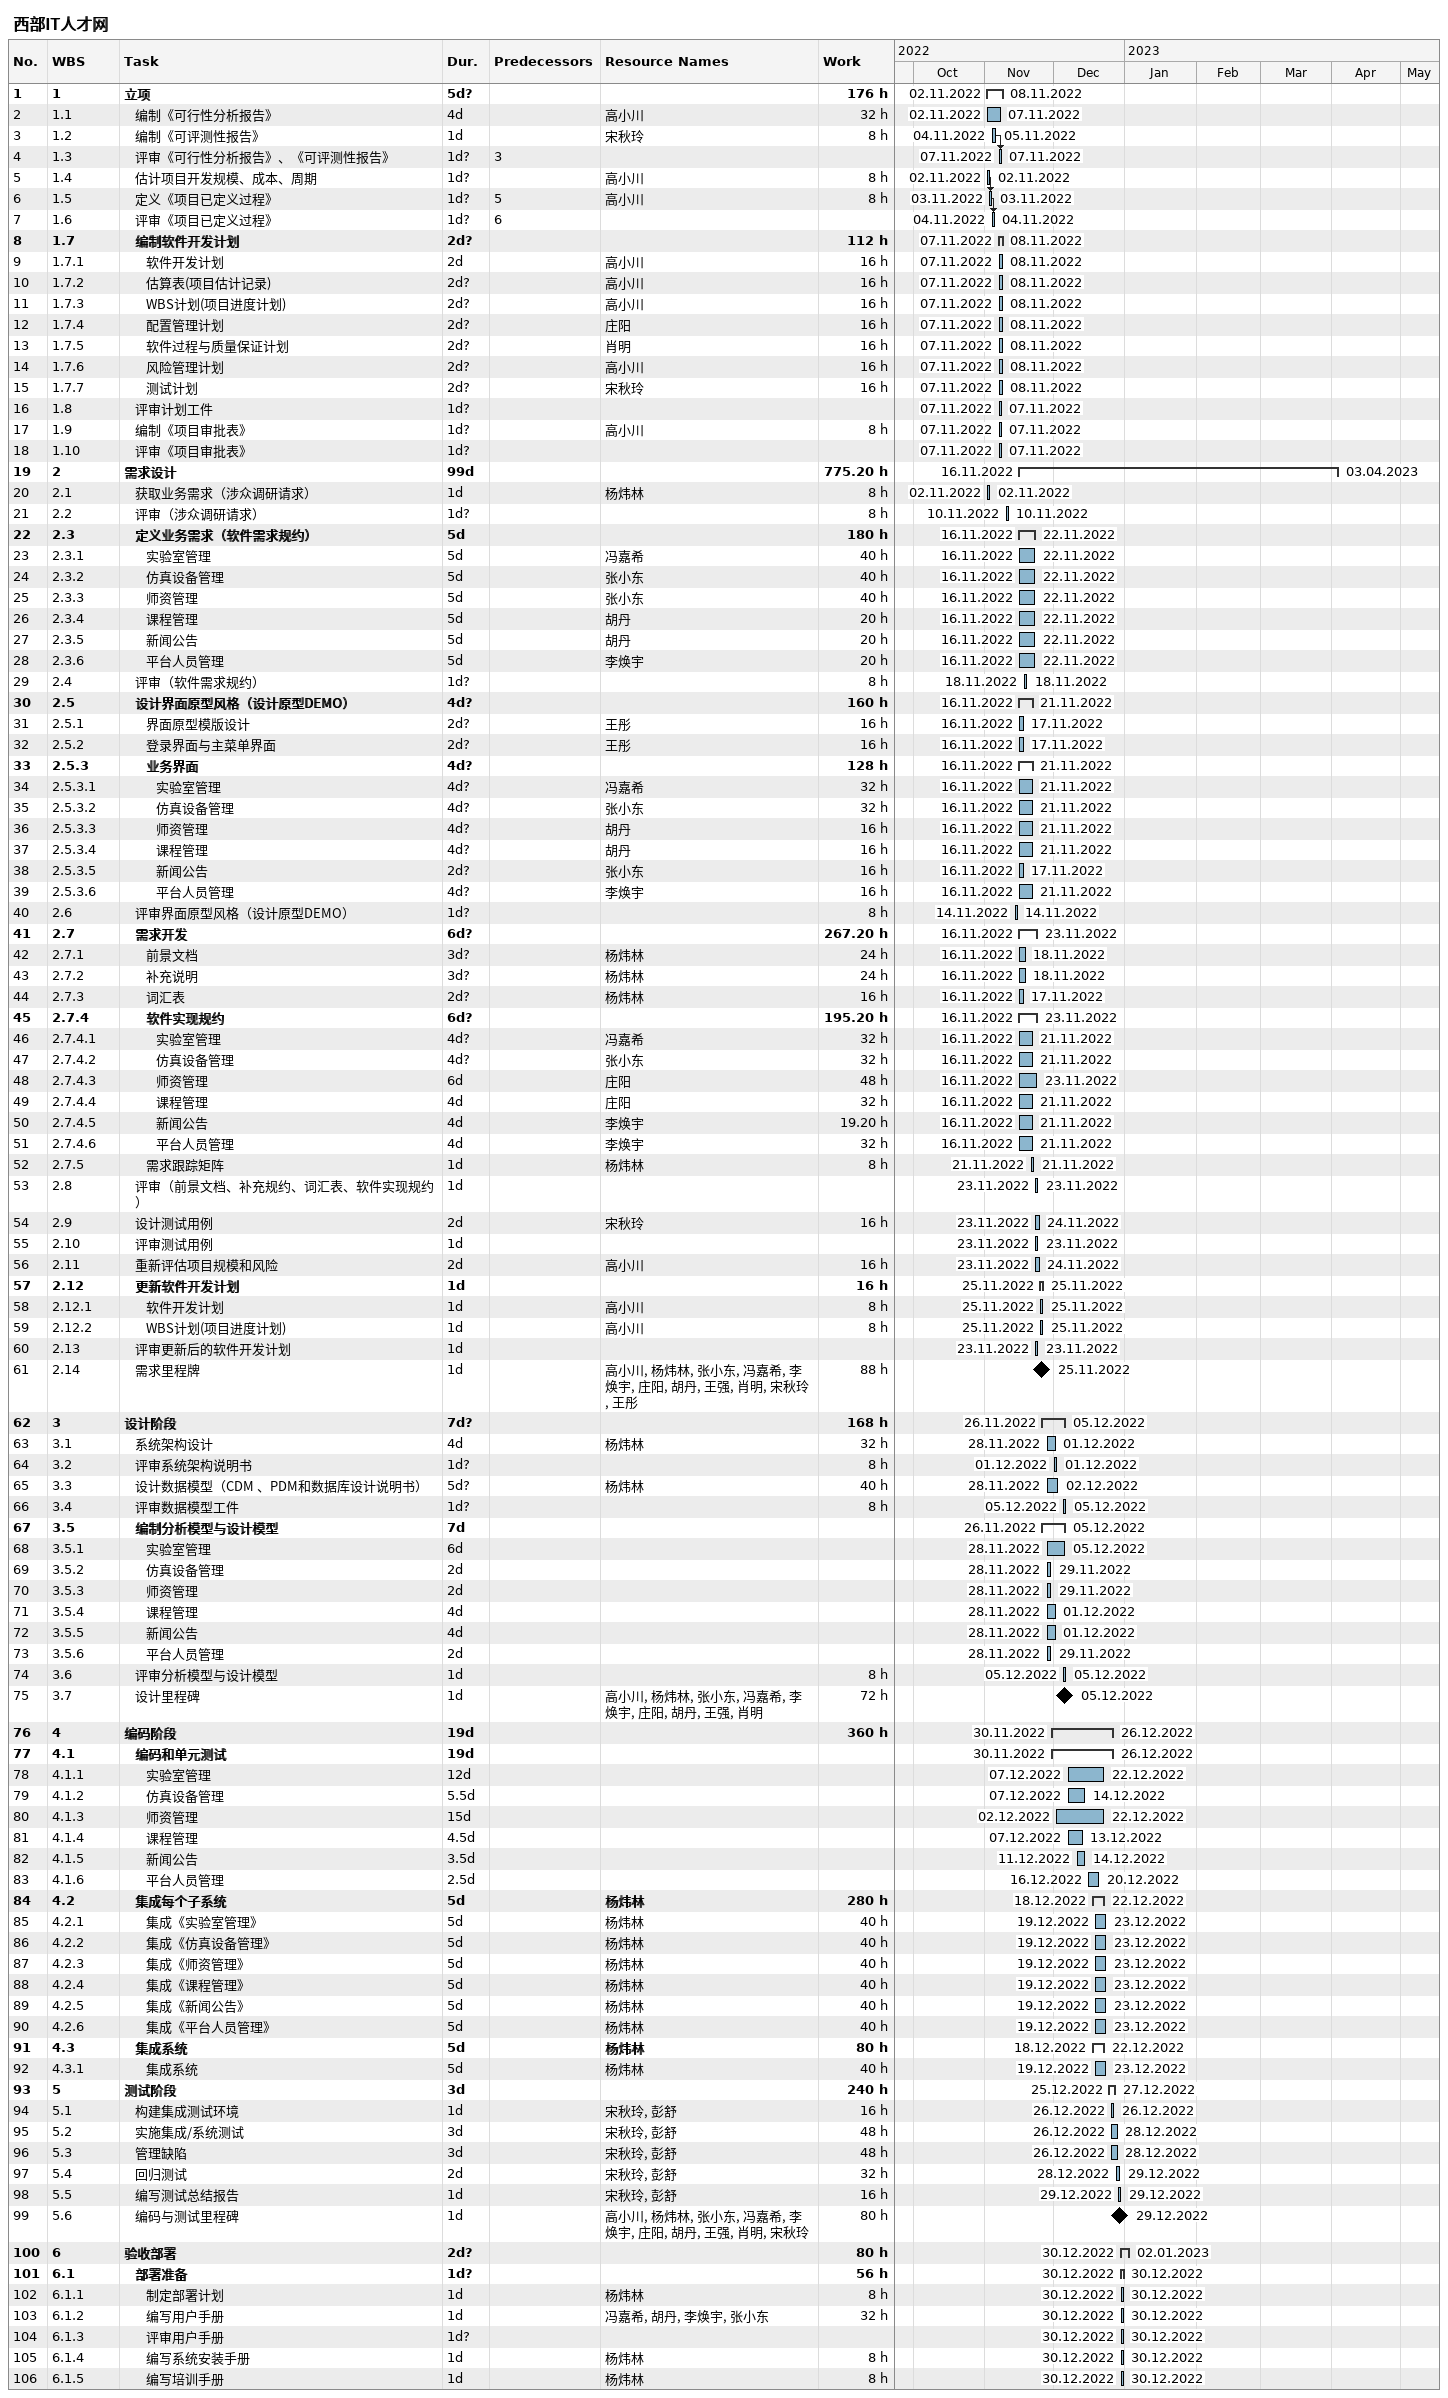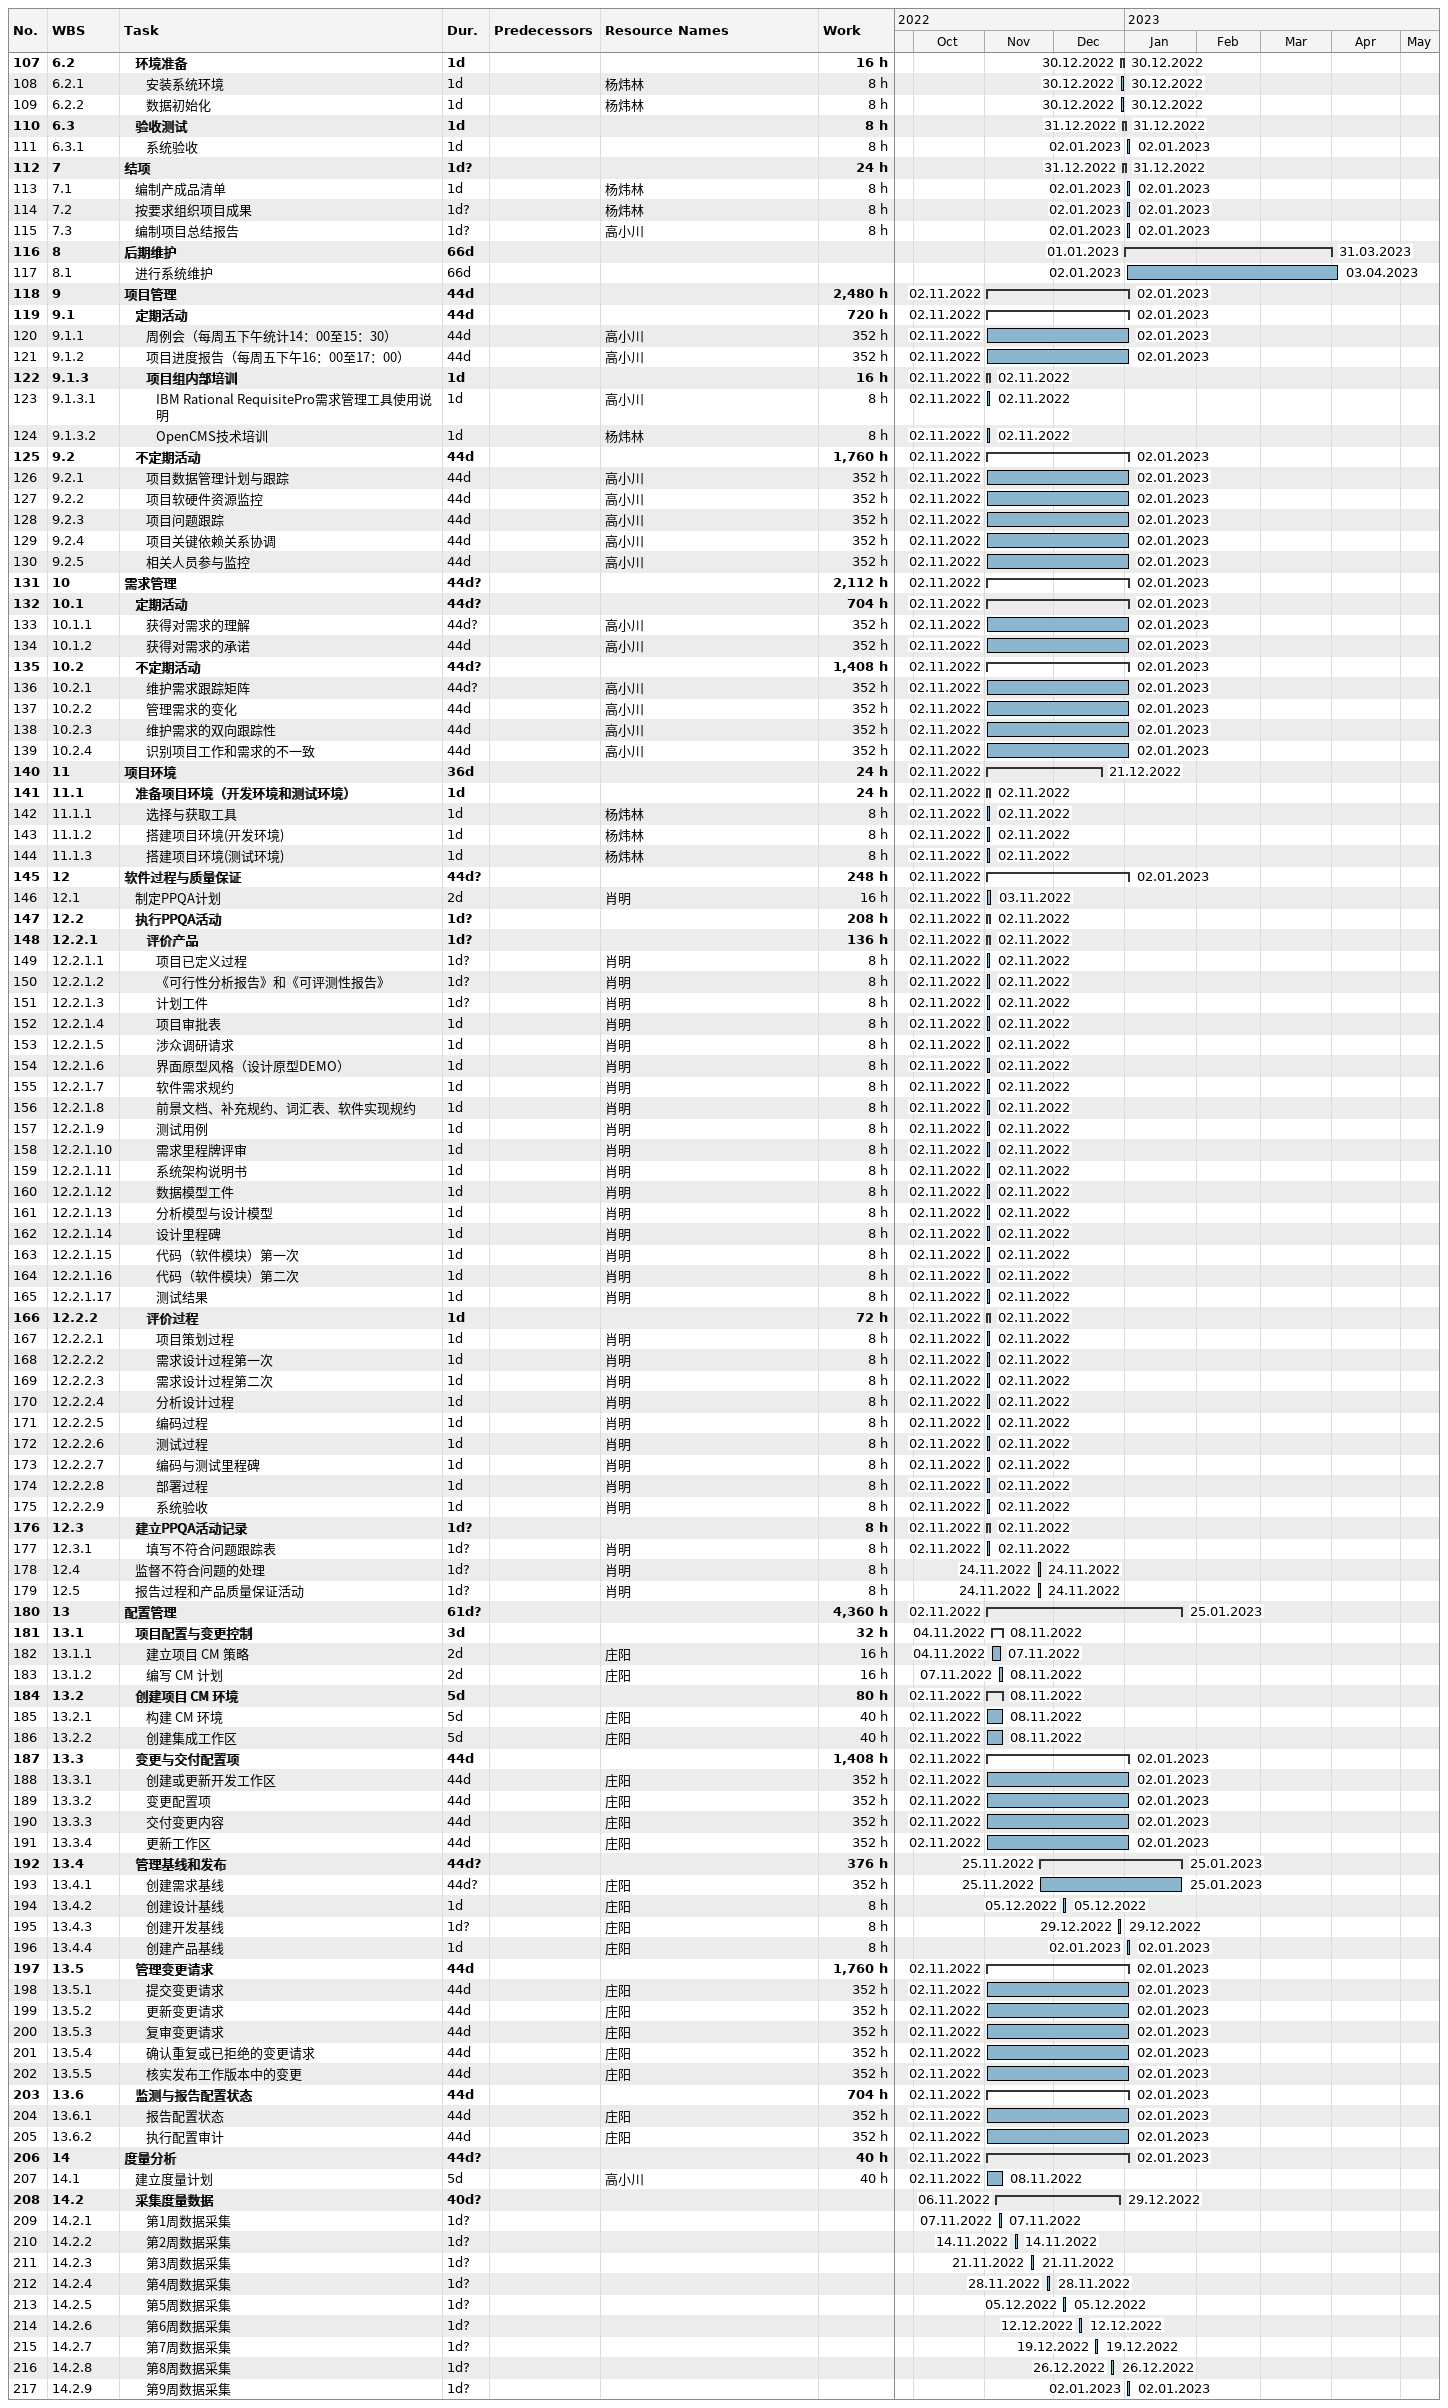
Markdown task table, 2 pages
西部IT人才网

| ID | WBS | Task | Duration | Start | Finish | Predecessors | Resources | Work (h) |
|---|---|---|---|---|---|---|---|---|
| 1 | 1 | **立项** | 5d? | 2022-11-02 | 2022-11-08 |  |  | 176 |
| 2 | 1.1 | 编制《可行性分析报告》 | 4d | 2022-11-02 | 2022-11-07 |  | 高小川 | 32 |
| 3 | 1.2 | 编制《可评测性报告》 | 1d | 2022-11-04 | 2022-11-05 |  | 宋秋玲 | 8 |
| 4 | 1.3 | 评审《可行性分析报告》、《可评测性报告》 | 1d? | 2022-11-07 | 2022-11-07 | 3 |  |  |
| 5 | 1.4 | 估计项目开发规模、成本、周期 | 1d? | 2022-11-02 | 2022-11-02 |  | 高小川 | 8 |
| 6 | 1.5 | 定义《项目已定义过程》 | 1d? | 2022-11-03 | 2022-11-03 | 5 | 高小川 | 8 |
| 7 | 1.6 | 评审《项目已定义过程》 | 1d? | 2022-11-04 | 2022-11-04 | 6 |  |  |
| 8 | 1.7 | **编制软件开发计划** | 2d? | 2022-11-07 | 2022-11-08 |  |  | 112 |
| 9 | 1.7.1 | 软件开发计划 | 2d | 2022-11-07 | 2022-11-08 |  | 高小川 | 16 |
| 10 | 1.7.2 | 估算表(项目估计记录) | 2d? | 2022-11-07 | 2022-11-08 |  | 高小川 | 16 |
| 11 | 1.7.3 | WBS计划(项目进度计划) | 2d? | 2022-11-07 | 2022-11-08 |  | 高小川 | 16 |
| 12 | 1.7.4 | 配置管理计划 | 2d? | 2022-11-07 | 2022-11-08 |  | 庄阳 | 16 |
| 13 | 1.7.5 | 软件过程与质量保证计划 | 2d? | 2022-11-07 | 2022-11-08 |  | 肖明 | 16 |
| 14 | 1.7.6 | 风险管理计划 | 2d? | 2022-11-07 | 2022-11-08 |  | 高小川 | 16 |
| 15 | 1.7.7 | 测试计划 | 2d? | 2022-11-07 | 2022-11-08 |  | 宋秋玲 | 16 |
| 16 | 1.8 | 评审计划工件 | 1d? | 2022-11-07 | 2022-11-07 |  |  |  |
| 17 | 1.9 | 编制《项目审批表》 | 1d? | 2022-11-07 | 2022-11-07 |  | 高小川 | 8 |
| 18 | 1.10 | 评审《项目审批表》 | 1d? | 2022-11-07 | 2022-11-07 |  |  |  |
| 19 | 2 | **需求设计** | 99d | 2022-11-16 | 2023-04-03 |  |  | 775.20 |
| 20 | 2.1 | 获取业务需求（涉众调研请求） | 1d | 2022-11-02 | 2022-11-02 |  | 杨炜林 | 8 |
| 21 | 2.2 | 评审（涉众调研请求） | 1d? | 2022-11-10 | 2022-11-10 |  |  | 8 |
| 22 | 2.3 | **定义业务需求（软件需求规约）** | 5d | 2022-11-16 | 2022-11-22 |  |  | 180 |
| 23 | 2.3.1 | 实验室管理 | 5d | 2022-11-16 | 2022-11-22 |  | 冯嘉希 | 40 |
| 24 | 2.3.2 | 仿真设备管理 | 5d | 2022-11-16 | 2022-11-22 |  | 张小东 | 40 |
| 25 | 2.3.3 | 师资管理 | 5d | 2022-11-16 | 2022-11-22 |  | 张小东 | 40 |
| 26 | 2.3.4 | 课程管理 | 5d | 2022-11-16 | 2022-11-22 |  | 胡丹 | 20 |
| 27 | 2.3.5 | 新闻公告 | 5d | 2022-11-16 | 2022-11-22 |  | 胡丹 | 20 |
| 28 | 2.3.6 | 平台人员管理 | 5d | 2022-11-16 | 2022-11-22 |  | 李焕宇 | 20 |
| 29 | 2.4 | 评审（软件需求规约） | 1d? | 2022-11-18 | 2022-11-18 |  |  | 8 |
| 30 | 2.5 | **设计界面原型风格（设计原型DEMO）** | 4d? | 2022-11-16 | 2022-11-21 |  |  | 160 |
| 31 | 2.5.1 | 界面原型模版设计 | 2d? | 2022-11-16 | 2022-11-17 |  | 王彤 | 16 |
| 32 | 2.5.2 | 登录界面与主菜单界面 | 2d? | 2022-11-16 | 2022-11-17 |  | 王彤 | 16 |
| 33 | 2.5.3 | **业务界面** | 4d? | 2022-11-16 | 2022-11-21 |  |  | 128 |
| 34 | 2.5.3.1 | 实验室管理 | 4d? | 2022-11-16 | 2022-11-21 |  | 冯嘉希 | 32 |
| 35 | 2.5.3.2 | 仿真设备管理 | 4d? | 2022-11-16 | 2022-11-21 |  | 张小东 | 32 |
| 36 | 2.5.3.3 | 师资管理 | 4d? | 2022-11-16 | 2022-11-21 |  | 胡丹 | 16 |
| 37 | 2.5.3.4 | 课程管理 | 4d? | 2022-11-16 | 2022-11-21 |  | 胡丹 | 16 |
| 38 | 2.5.3.5 | 新闻公告 | 2d? | 2022-11-16 | 2022-11-17 |  | 张小东 | 16 |
| 39 | 2.5.3.6 | 平台人员管理 | 4d? | 2022-11-16 | 2022-11-21 |  | 李焕宇 | 16 |
| 40 | 2.6 | 评审界面原型风格（设计原型DEMO） | 1d? | 2022-11-14 | 2022-11-14 |  |  | 8 |
| 41 | 2.7 | **需求开发** | 6d? | 2022-11-16 | 2022-11-23 |  |  | 267.20 |
| 42 | 2.7.1 | 前景文档 | 3d? | 2022-11-16 | 2022-11-18 |  | 杨炜林 | 24 |
| 43 | 2.7.2 | 补充说明 | 3d? | 2022-11-16 | 2022-11-18 |  | 杨炜林 | 24 |
| 44 | 2.7.3 | 词汇表 | 2d? | 2022-11-16 | 2022-11-17 |  | 杨炜林 | 16 |
| 45 | 2.7.4 | **软件实现规约** | 6d? | 2022-11-16 | 2022-11-23 |  |  | 195.20 |
| 46 | 2.7.4.1 | 实验室管理 | 4d? | 2022-11-16 | 2022-11-21 |  | 冯嘉希 | 32 |
| 47 | 2.7.4.2 | 仿真设备管理 | 4d? | 2022-11-16 | 2022-11-21 |  | 张小东 | 32 |
| 48 | 2.7.4.3 | 师资管理 | 6d | 2022-11-16 | 2022-11-23 |  | 庄阳 | 48 |
| 49 | 2.7.4.4 | 课程管理 | 4d | 2022-11-16 | 2022-11-21 |  | 庄阳 | 32 |
| 50 | 2.7.4.5 | 新闻公告 | 4d | 2022-11-16 | 2022-11-21 |  | 李焕宇 | 19.20 |
| 51 | 2.7.4.6 | 平台人员管理 | 4d | 2022-11-16 | 2022-11-21 |  | 李焕宇 | 32 |
| 52 | 2.7.5 | 需求跟踪矩阵 | 1d | 2022-11-21 | 2022-11-21 |  | 杨炜林 | 8 |
| 53 | 2.8 | 评审（前景文档、补充规约、词汇表、软件实现规约） | 1d | 2022-11-23 | 2022-11-23 |  |  |  |
| 54 | 2.9 | 设计测试用例 | 2d | 2022-11-23 | 2022-11-24 |  | 宋秋玲 | 16 |
| 55 | 2.10 | 评审测试用例 | 1d | 2022-11-23 | 2022-11-23 |  |  |  |
| 56 | 2.11 | 重新评估项目规模和风险 | 2d | 2022-11-23 | 2022-11-24 |  | 高小川 | 16 |
| 57 | 2.12 | **更新软件开发计划** | 1d | 2022-11-25 | 2022-11-25 |  |  | 16 |
| 58 | 2.12.1 | 软件开发计划 | 1d | 2022-11-25 | 2022-11-25 |  | 高小川 | 8 |
| 59 | 2.12.2 | WBS计划(项目进度计划) | 1d | 2022-11-25 | 2022-11-25 |  | 高小川 | 8 |
| 60 | 2.13 | 评审更新后的软件开发计划 | 1d | 2022-11-23 | 2022-11-23 |  |  |  |
| 61 | 2.14 | 需求里程牌 | 1d | 2022-11-25 | 2022-11-25 |  | 高小川, 杨炜林, 张小东, 冯嘉希, 李焕宇, 庄阳, 胡丹, 王强, 肖明, 宋秋玲, 王彤 | 88 |
| 62 | 3 | **设计阶段** | 7d? | 2022-11-26 | 2022-12-05 |  |  | 168 |
| 63 | 3.1 | 系统架构设计 | 4d | 2022-11-28 | 2022-12-01 |  | 杨炜林 | 32 |
| 64 | 3.2 | 评审系统架构说明书 | 1d? | 2022-12-01 | 2022-12-01 |  |  | 8 |
| 65 | 3.3 | 设计数据模型（CDM 、PDM和数据库设计说明书） | 5d? | 2022-11-28 | 2022-12-02 |  | 杨炜林 | 40 |
| 66 | 3.4 | 评审数据模型工件 | 1d? | 2022-12-05 | 2022-12-05 |  |  | 8 |
| 67 | 3.5 | **编制分析模型与设计模型** | 7d | 2022-11-26 | 2022-12-05 |  |  |  |
| 68 | 3.5.1 | 实验室管理 | 6d | 2022-11-28 | 2022-12-05 |  |  |  |
| 69 | 3.5.2 | 仿真设备管理 | 2d | 2022-11-28 | 2022-11-29 |  |  |  |
| 70 | 3.5.3 | 师资管理 | 2d | 2022-11-28 | 2022-11-29 |  |  |  |
| 71 | 3.5.4 | 课程管理 | 4d | 2022-11-28 | 2022-12-01 |  |  |  |
| 72 | 3.5.5 | 新闻公告 | 4d | 2022-11-28 | 2022-12-01 |  |  |  |
| 73 | 3.5.6 | 平台人员管理 | 2d | 2022-11-28 | 2022-11-29 |  |  |  |
| 74 | 3.6 | 评审分析模型与设计模型 | 1d | 2022-12-05 | 2022-12-05 |  |  | 8 |
| 75 | 3.7 | 设计里程碑 | 1d | 2022-12-05 | 2022-12-05 |  | 高小川, 杨炜林, 张小东, 冯嘉希, 李焕宇, 庄阳, 胡丹, 王强, 肖明 | 72 |
| 76 | 4 | **编码阶段** | 19d | 2022-11-30 | 2022-12-26 |  |  | 360 |
| 77 | 4.1 | **编码和单元测试** | 19d | 2022-11-30 | 2022-12-26 |  |  |  |
| 78 | 4.1.1 | 实验室管理 | 12d | 2022-12-07 | 2022-12-22 |  |  |  |
| 79 | 4.1.2 | 仿真设备管理 | 5.5d | 2022-12-07 | 2022-12-14 |  |  |  |
| 80 | 4.1.3 | 师资管理 | 15d | 2022-12-02 | 2022-12-22 |  |  |  |
| 81 | 4.1.4 | 课程管理 | 4.5d | 2022-12-07 | 2022-12-13 |  |  |  |
| 82 | 4.1.5 | 新闻公告 | 3.5d | 2022-12-11 | 2022-12-14 |  |  |  |
| 83 | 4.1.6 | 平台人员管理 | 2.5d | 2022-12-16 | 2022-12-20 |  |  |  |
| 84 | 4.2 | **集成每个子系统** | 5d | 2022-12-18 | 2022-12-22 |  | 杨炜林 | 280 |
| 85 | 4.2.1 | 集成《实验室管理》 | 5d | 2022-12-19 | 2022-12-23 |  | 杨炜林 | 40 |
| 86 | 4.2.2 | 集成《仿真设备管理》 | 5d | 2022-12-19 | 2022-12-23 |  | 杨炜林 | 40 |
| 87 | 4.2.3 | 集成《师资管理》 | 5d | 2022-12-19 | 2022-12-23 |  | 杨炜林 | 40 |
| 88 | 4.2.4 | 集成《课程管理》 | 5d | 2022-12-19 | 2022-12-23 |  | 杨炜林 | 40 |
| 89 | 4.2.5 | 集成《新闻公告》 | 5d | 2022-12-19 | 2022-12-23 |  | 杨炜林 | 40 |
| 90 | 4.2.6 | 集成《平台人员管理》 | 5d | 2022-12-19 | 2022-12-23 |  | 杨炜林 | 40 |
| 91 | 4.3 | **集成系统** | 5d | 2022-12-18 | 2022-12-22 |  | 杨炜林 | 80 |
| 92 | 4.3.1 | 集成系统 | 5d | 2022-12-19 | 2022-12-23 |  | 杨炜林 | 40 |
| 93 | 5 | **测试阶段** | 3d | 2022-12-25 | 2022-12-27 |  |  | 240 |
| 94 | 5.1 | 构建集成测试环境 | 1d | 2022-12-26 | 2022-12-26 |  | 宋秋玲, 彭舒 | 16 |
| 95 | 5.2 | 实施集成/系统测试 | 3d | 2022-12-26 | 2022-12-28 |  | 宋秋玲, 彭舒 | 48 |
| 96 | 5.3 | 管理缺陷 | 3d | 2022-12-26 | 2022-12-28 |  | 宋秋玲, 彭舒 | 48 |
| 97 | 5.4 | 回归测试 | 2d | 2022-12-28 | 2022-12-29 |  | 宋秋玲, 彭舒 | 32 |
| 98 | 5.5 | 编写测试总结报告 | 1d | 2022-12-29 | 2022-12-29 |  | 宋秋玲, 彭舒 | 16 |
| 99 | 5.6 | 编码与测试里程碑 | 1d | 2022-12-29 | 2022-12-29 |  | 高小川, 杨炜林, 张小东, 冯嘉希, 李焕宇, 庄阳, 胡丹, 王强, 肖明, 宋秋玲 | 80 |
| 100 | 6 | **验收部署** | 2d? | 2022-12-30 | 2023-01-02 |  |  | 80 |
| 101 | 6.1 | **部署准备** | 1d? | 2022-12-30 | 2022-12-30 |  |  | 56 |
| 102 | 6.1.1 | 制定部署计划 | 1d | 2022-12-30 | 2022-12-30 |  | 杨炜林 | 8 |
| 103 | 6.1.2 | 编写用户手册 | 1d | 2022-12-30 | 2022-12-30 |  | 冯嘉希, 胡丹, 李焕宇, 张小东 | 32 |
| 104 | 6.1.3 | 评审用户手册 | 1d? | 2022-12-30 | 2022-12-30 |  |  |  |
| 105 | 6.1.4 | 编写系统安装手册 | 1d | 2022-12-30 | 2022-12-30 |  | 杨炜林 | 8 |
| 106 | 6.1.5 | 编写培训手册 | 1d | 2022-12-30 | 2022-12-30 |  | 杨炜林 | 8 |
| 107 | 6.2 | **环境准备** | 1d | 2022-12-30 | 2022-12-30 |  |  | 16 |
| 108 | 6.2.1 | 安装系统环境 | 1d | 2022-12-30 | 2022-12-30 |  | 杨炜林 | 8 |
| 109 | 6.2.2 | 数据初始化 | 1d | 2022-12-30 | 2022-12-30 |  | 杨炜林 | 8 |
| 110 | 6.3 | **验收测试** | 1d | 2022-12-31 | 2022-12-31 |  |  | 8 |
| 111 | 6.3.1 | 系统验收 | 1d | 2023-01-02 | 2023-01-02 |  |  | 8 |
| 112 | 7 | **结项** | 1d? | 2022-12-31 | 2022-12-31 |  |  | 24 |
| 113 | 7.1 | 编制产成品清单 | 1d | 2023-01-02 | 2023-01-02 |  | 杨炜林 | 8 |
| 114 | 7.2 | 按要求组织项目成果 | 1d? | 2023-01-02 | 2023-01-02 |  | 杨炜林 | 8 |
| 115 | 7.3 | 编制项目总结报告 | 1d? | 2023-01-02 | 2023-01-02 |  | 高小川 | 8 |
| 116 | 8 | **后期维护** | 66d | 2023-01-01 | 2023-03-31 |  |  |  |
| 117 | 8.1 | 进行系统维护 | 66d | 2023-01-02 | 2023-04-03 |  |  |  |
| 118 | 9 | **项目管理** | 44d | 2022-11-02 | 2023-01-02 |  |  | 2480 |
| 119 | 9.1 | **定期活动** | 44d | 2022-11-02 | 2023-01-02 |  |  | 720 |
| 120 | 9.1.1 | 周例会（每周五下午统计14：00至15：30） | 44d | 2022-11-02 | 2023-01-02 |  | 高小川 | 352 |
| 121 | 9.1.2 | 项目进度报告（每周五下午16：00至17：00） | 44d | 2022-11-02 | 2023-01-02 |  | 高小川 | 352 |
| 122 | 9.1.3 | **项目组内部培训** | 1d | 2022-11-02 | 2022-11-02 |  |  | 16 |
| 123 | 9.1.3.1 | IBM Rational RequisitePro需求管理工具使用说明 | 1d | 2022-11-02 | 2022-11-02 |  | 高小川 | 8 |
| 124 | 9.1.3.2 | OpenCMS技术培训 | 1d | 2022-11-02 | 2022-11-02 |  | 杨炜林 | 8 |
| 125 | 9.2 | **不定期活动** | 44d | 2022-11-02 | 2023-01-02 |  |  | 1760 |
| 126 | 9.2.1 | 项目数据管理计划与跟踪 | 44d | 2022-11-02 | 2023-01-02 |  | 高小川 | 352 |
| 127 | 9.2.2 | 项目软硬件资源监控 | 44d | 2022-11-02 | 2023-01-02 |  | 高小川 | 352 |
| 128 | 9.2.3 | 项目问题跟踪 | 44d | 2022-11-02 | 2023-01-02 |  | 高小川 | 352 |
| 129 | 9.2.4 | 项目关键依赖关系协调 | 44d | 2022-11-02 | 2023-01-02 |  | 高小川 | 352 |
| 130 | 9.2.5 | 相关人员参与监控 | 44d | 2022-11-02 | 2023-01-02 |  | 高小川 | 352 |
| 131 | 10 | **需求管理** | 44d? | 2022-11-02 | 2023-01-02 |  |  | 2112 |
| 132 | 10.1 | **定期活动** | 44d? | 2022-11-02 | 2023-01-02 |  |  | 704 |
| 133 | 10.1.1 | 获得对需求的理解 | 44d? | 2022-11-02 | 2023-01-02 |  | 高小川 | 352 |
| 134 | 10.1.2 | 获得对需求的承诺 | 44d | 2022-11-02 | 2023-01-02 |  | 高小川 | 352 |
| 135 | 10.2 | **不定期活动** | 44d? | 2022-11-02 | 2023-01-02 |  |  | 1408 |
| 136 | 10.2.1 | 维护需求跟踪矩阵 | 44d? | 2022-11-02 | 2023-01-02 |  | 高小川 | 352 |
| 137 | 10.2.2 | 管理需求的变化 | 44d | 2022-11-02 | 2023-01-02 |  | 高小川 | 352 |
| 138 | 10.2.3 | 维护需求的双向跟踪性 | 44d | 2022-11-02 | 2023-01-02 |  | 高小川 | 352 |
| 139 | 10.2.4 | 识别项目工作和需求的不一致 | 44d | 2022-11-02 | 2023-01-02 |  | 高小川 | 352 |
| 140 | 11 | **项目环境** | 36d | 2022-11-02 | 2022-12-21 |  |  | 24 |
| 141 | 11.1 | **准备项目环境（开发环境和测试环境）** | 1d | 2022-11-02 | 2022-11-02 |  |  | 24 |
| 142 | 11.1.1 | 选择与获取工具 | 1d | 2022-11-02 | 2022-11-02 |  | 杨炜林 | 8 |
| 143 | 11.1.2 | 搭建项目环境(开发环境) | 1d | 2022-11-02 | 2022-11-02 |  | 杨炜林 | 8 |
| 144 | 11.1.3 | 搭建项目环境(测试环境) | 1d | 2022-11-02 | 2022-11-02 |  | 杨炜林 | 8 |
| 145 | 12 | **软件过程与质量保证** | 44d? | 2022-11-02 | 2023-01-02 |  |  | 248 |
| 146 | 12.1 | 制定PPQA计划 | 2d | 2022-11-02 | 2022-11-03 |  | 肖明 | 16 |
| 147 | 12.2 | **执行PPQA活动** | 1d? | 2022-11-02 | 2022-11-02 |  |  | 208 |
| 148 | 12.2.1 | **评价产品** | 1d? | 2022-11-02 | 2022-11-02 |  |  | 136 |
| 149 | 12.2.1.1 | 项目已定义过程 | 1d? | 2022-11-02 | 2022-11-02 |  | 肖明 | 8 |
| 150 | 12.2.1.2 | 《可行性分析报告》和《可评测性报告》 | 1d? | 2022-11-02 | 2022-11-02 |  | 肖明 | 8 |
| 151 | 12.2.1.3 | 计划工件 | 1d? | 2022-11-02 | 2022-11-02 |  | 肖明 | 8 |
| 152 | 12.2.1.4 | 项目审批表 | 1d | 2022-11-02 | 2022-11-02 |  | 肖明 | 8 |
| 153 | 12.2.1.5 | 涉众调研请求 | 1d | 2022-11-02 | 2022-11-02 |  | 肖明 | 8 |
| 154 | 12.2.1.6 | 界面原型风格（设计原型DEMO） | 1d | 2022-11-02 | 2022-11-02 |  | 肖明 | 8 |
| 155 | 12.2.1.7 | 软件需求规约 | 1d | 2022-11-02 | 2022-11-02 |  | 肖明 | 8 |
| 156 | 12.2.1.8 | 前景文档、补充规约、词汇表、软件实现规约 | 1d | 2022-11-02 | 2022-11-02 |  | 肖明 | 8 |
| 157 | 12.2.1.9 | 测试用例 | 1d | 2022-11-02 | 2022-11-02 |  | 肖明 | 8 |
| 158 | 12.2.1.10 | 需求里程牌评审 | 1d | 2022-11-02 | 2022-11-02 |  | 肖明 | 8 |
| 159 | 12.2.1.11 | 系统架构说明书 | 1d | 2022-11-02 | 2022-11-02 |  | 肖明 | 8 |
| 160 | 12.2.1.12 | 数据模型工件 | 1d | 2022-11-02 | 2022-11-02 |  | 肖明 | 8 |
| 161 | 12.2.1.13 | 分析模型与设计模型 | 1d | 2022-11-02 | 2022-11-02 |  | 肖明 | 8 |
| 162 | 12.2.1.14 | 设计里程碑 | 1d | 2022-11-02 | 2022-11-02 |  | 肖明 | 8 |
| 163 | 12.2.1.15 | 代码（软件模块）第一次 | 1d | 2022-11-02 | 2022-11-02 |  | 肖明 | 8 |
| 164 | 12.2.1.16 | 代码（软件模块）第二次 | 1d | 2022-11-02 | 2022-11-02 |  | 肖明 | 8 |
| 165 | 12.2.1.17 | 测试结果 | 1d | 2022-11-02 | 2022-11-02 |  | 肖明 | 8 |
| 166 | 12.2.2 | **评价过程** | 1d | 2022-11-02 | 2022-11-02 |  |  | 72 |
| 167 | 12.2.2.1 | 项目策划过程 | 1d | 2022-11-02 | 2022-11-02 |  | 肖明 | 8 |
| 168 | 12.2.2.2 | 需求设计过程第一次 | 1d | 2022-11-02 | 2022-11-02 |  | 肖明 | 8 |
| 169 | 12.2.2.3 | 需求设计过程第二次 | 1d | 2022-11-02 | 2022-11-02 |  | 肖明 | 8 |
| 170 | 12.2.2.4 | 分析设计过程 | 1d | 2022-11-02 | 2022-11-02 |  | 肖明 | 8 |
| 171 | 12.2.2.5 | 编码过程 | 1d | 2022-11-02 | 2022-11-02 |  | 肖明 | 8 |
| 172 | 12.2.2.6 | 测试过程 | 1d | 2022-11-02 | 2022-11-02 |  | 肖明 | 8 |
| 173 | 12.2.2.7 | 编码与测试里程碑 | 1d | 2022-11-02 | 2022-11-02 |  | 肖明 | 8 |
| 174 | 12.2.2.8 | 部署过程 | 1d | 2022-11-02 | 2022-11-02 |  | 肖明 | 8 |
| 175 | 12.2.2.9 | 系统验收 | 1d | 2022-11-02 | 2022-11-02 |  | 肖明 | 8 |
| 176 | 12.3 | **建立PPQA活动记录** | 1d? | 2022-11-02 | 2022-11-02 |  |  | 8 |
| 177 | 12.3.1 | 填写不符合问题跟踪表 | 1d? | 2022-11-02 | 2022-11-02 |  | 肖明 | 8 |
| 178 | 12.4 | 监督不符合问题的处理 | 1d? | 2022-11-24 | 2022-11-24 |  | 肖明 | 8 |
| 179 | 12.5 | 报告过程和产品质量保证活动 | 1d? | 2022-11-24 | 2022-11-24 |  | 肖明 | 8 |
| 180 | 13 | **配置管理** | 61d? | 2022-11-02 | 2023-01-25 |  |  | 4360 |
| 181 | 13.1 | **项目配置与变更控制** | 3d | 2022-11-04 | 2022-11-08 |  |  | 32 |
| 182 | 13.1.1 | 建立项目 CM 策略 | 2d | 2022-11-04 | 2022-11-07 |  | 庄阳 | 16 |
| 183 | 13.1.2 | 编写 CM 计划 | 2d | 2022-11-07 | 2022-11-08 |  | 庄阳 | 16 |
| 184 | 13.2 | **创建项目 CM 环境** | 5d | 2022-11-02 | 2022-11-08 |  |  | 80 |
| 185 | 13.2.1 | 构建 CM 环境 | 5d | 2022-11-02 | 2022-11-08 |  | 庄阳 | 40 |
| 186 | 13.2.2 | 创建集成工作区 | 5d | 2022-11-02 | 2022-11-08 |  | 庄阳 | 40 |
| 187 | 13.3 | **变更与交付配置项** | 44d | 2022-11-02 | 2023-01-02 |  |  | 1408 |
| 188 | 13.3.1 | 创建或更新开发工作区 | 44d | 2022-11-02 | 2023-01-02 |  | 庄阳 | 352 |
| 189 | 13.3.2 | 变更配置项 | 44d | 2022-11-02 | 2023-01-02 |  | 庄阳 | 352 |
| 190 | 13.3.3 | 交付变更内容 | 44d | 2022-11-02 | 2023-01-02 |  | 庄阳 | 352 |
| 191 | 13.3.4 | 更新工作区 | 44d | 2022-11-02 | 2023-01-02 |  | 庄阳 | 352 |
| 192 | 13.4 | **管理基线和发布** | 44d? | 2022-11-25 | 2023-01-25 |  |  | 376 |
| 193 | 13.4.1 | 创建需求基线 | 44d? | 2022-11-25 | 2023-01-25 |  | 庄阳 | 352 |
| 194 | 13.4.2 | 创建设计基线 | 1d | 2022-12-05 | 2022-12-05 |  | 庄阳 | 8 |
| 195 | 13.4.3 | 创建开发基线 | 1d? | 2022-12-29 | 2022-12-29 |  | 庄阳 | 8 |
| 196 | 13.4.4 | 创建产品基线 | 1d | 2023-01-02 | 2023-01-02 |  | 庄阳 | 8 |
| 197 | 13.5 | **管理变更请求** | 44d | 2022-11-02 | 2023-01-02 |  |  | 1760 |
| 198 | 13.5.1 | 提交变更请求 | 44d | 2022-11-02 | 2023-01-02 |  | 庄阳 | 352 |
| 199 | 13.5.2 | 更新变更请求 | 44d | 2022-11-02 | 2023-01-02 |  | 庄阳 | 352 |
| 200 | 13.5.3 | 复审变更请求 | 44d | 2022-11-02 | 2023-01-02 |  | 庄阳 | 352 |
| 201 | 13.5.4 | 确认重复或已拒绝的变更请求 | 44d | 2022-11-02 | 2023-01-02 |  | 庄阳 | 352 |
| 202 | 13.5.5 | 核实发布工作版本中的变更 | 44d | 2022-11-02 | 2023-01-02 |  | 庄阳 | 352 |
| 203 | 13.6 | **监测与报告配置状态** | 44d | 2022-11-02 | 2023-01-02 |  |  | 704 |
| 204 | 13.6.1 | 报告配置状态 | 44d | 2022-11-02 | 2023-01-02 |  | 庄阳 | 352 |
| 205 | 13.6.2 | 执行配置审计 | 44d | 2022-11-02 | 2023-01-02 |  | 庄阳 | 352 |
| 206 | 14 | **度量分析** | 44d? | 2022-11-02 | 2023-01-02 |  |  | 40 |
| 207 | 14.1 | 建立度量计划 | 5d | 2022-11-02 | 2022-11-08 |  | 高小川 | 40 |
| 208 | 14.2 | **采集度量数据** | 40d? | 2022-11-06 | 2022-12-29 |  |  |  |
| 209 | 14.2.1 | 第1周数据采集 | 1d? | 2022-11-07 | 2022-11-07 |  |  |  |
| 210 | 14.2.2 | 第2周数据采集 | 1d? | 2022-11-14 | 2022-11-14 |  |  |  |
| 211 | 14.2.3 | 第3周数据采集 | 1d? | 2022-11-21 | 2022-11-21 |  |  |  |
| 212 | 14.2.4 | 第4周数据采集 | 1d? | 2022-11-28 | 2022-11-28 |  |  |  |
| 213 | 14.2.5 | 第5周数据采集 | 1d? | 2022-12-05 | 2022-12-05 |  |  |  |
| 214 | 14.2.6 | 第6周数据采集 | 1d? | 2022-12-12 | 2022-12-12 |  |  |  |
| 215 | 14.2.7 | 第7周数据采集 | 1d? | 2022-12-19 | 2022-12-19 |  |  |  |
| 216 | 14.2.8 | 第8周数据采集 | 1d? | 2022-12-26 | 2022-12-26 |  |  |  |
| 217 | 14.2.9 | 第9周数据采集 | 1d? | 2023-01-02 | 2023-01-02 |  |  |  |
